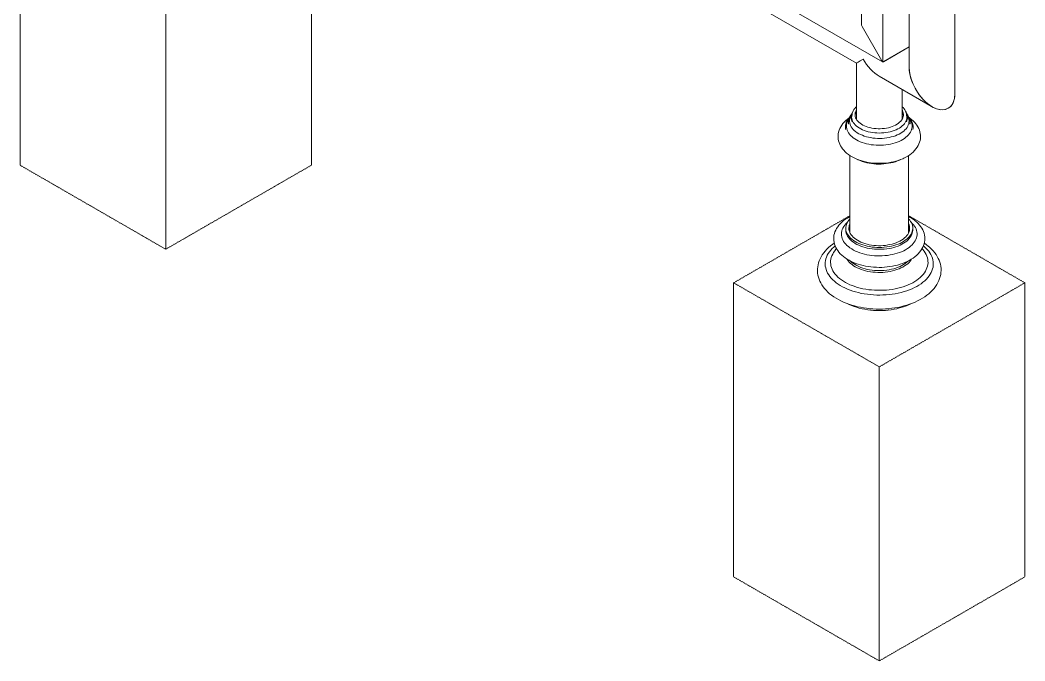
# Model space of a CAD drawing. Header units: millimetres. Extents: x -342 to 7090, y 907 to 6051.
# Drawn here: x 5027 to 7090, y 1930 to 3247 of the extents above; entities that cross this region are included whole.
import ezdxf

# ---------------------------------------------------------------- set-up
doc = ezdxf.new("R2010")
doc.units = ezdxf.units.MM
doc.linetypes.add('HIDDEN', pattern=[1.905, 1.27, -0.635])
doc.layers.add('ZANO_R', color=7, linetype='Continuous', lineweight=0)
doc.layers.add('ZANO_R_przerywana', color=7, linetype='HIDDEN', lineweight=0)

msp = doc.modelspace()

# ---------------------------------------------------------------- linework, layer by layer
at = {"layer": 'ZANO_R'}
for p, q in [((6754.9, 4610), (6754.9, 3236.3)), ((6798.4, 4575.6), (6798.4, 3161.6)), ((6852.5, 4564.2), (6852.5, 3150.2)), ((6946.4, 3096), (6946.4, 4553.8)), ((5201, 4082.9), (6797.7, 3161.1)), ((5326.1, 3977.1), (6744.1, 3158.5)), ((6755.7, 3233.5), (6796.5, 3162.8)), ((6852.5, 3191.7), (6799.4, 3161.1)), ((6852.5, 3191.7), (6800.6, 3161.8)), ((6744.1, 3158.5), (6744.1, 3043.1)), ((6791.1, 3131.4), (6899.4, 3068.8)), ((6838.1, 3043.1), (6838.1, 3104.3)), ((6727.9, 3037.3), (6727.9, 3033.8)), ((6727.9, 3033.7), (6727.9, 3033.8)), ((6733.2, 3046.8), (6733.2, 3043.8)), ((6735, 3050.7), (6735, 3050.3)), ((6847.1, 3050.3), (6847.1, 3050.7)), ((6847.1, 3050.7), (6847.1, 3050.4)), ((6848.9, 3043.8), (6848.9, 3046.8)), ((6854.2, 3033.8), (6854.2, 3037.3)), ((6721.6, 3026.9), (6721.6, 3026.8)), ((6860.6, 3026.8), (6860.6, 3026.9)), ((6730.8, 2968.5), (6730.8, 2810.1)), ((6851.3, 2810.1), (6851.3, 2968.5)), ((6722.4, 2819.3), (6722.4, 2815.5)), ((6859.8, 2815.5), (6859.8, 2819.3))]:
    msp.add_line(p, q, dxfattribs=at)
at = {"layer": 'ZANO_R', "flags": 128}
for points in [[(6825.5, 3021.5), (6821.7, 3020), (6817.7, 3018.7), (6813.5, 3017.5), (6809.2, 3016.6), (6804.7, 3015.8), (6800.2, 3015.3), (6795.6, 3014.9), (6790.9, 3014.8), (6786.3, 3015), (6781.7, 3015.3), (6777.2, 3015.8), (6772.7, 3016.6), (6768.4, 3017.6), (6764.2, 3018.7), (6760.2, 3020.1), (6756.4, 3021.6), (6752.9, 3023.4), (6749.6, 3025.2), (6746.6, 3027.3), (6743.8, 3029.4), (6741.4, 3031.7), (6739.3, 3034.1), (6737.6, 3036.6), (6736.2, 3039.1), (6735.2, 3041.7), (6734.5, 3044.4), (6734.3, 3047.1), (6734.4, 3049.7), (6734.8, 3052.4), (6735.4, 3054.2)], [(6744.1, 3068.8), (6743, 3067.8), (6740.9, 3065.5), (6739.1, 3063.2), (6737.6, 3060.7), (6736.5, 3058.2), (6735.7, 3055.6), (6735.2, 3053), (6735, 3050.4), (6735.1, 3049.9)], [(6736.3, 3057.7), (6735.7, 3056.6), (6735.2, 3055.7)], [(6821.1, 3029.6), (6817.6, 3028.1), (6813.8, 3026.9), (6809.9, 3025.8), (6805.8, 3025), (6801.6, 3024.4), (6797.3, 3023.9), (6793, 3023.7), (6788.7, 3023.7), (6784.4, 3024), (6780.1, 3024.4), (6775.9, 3025.1), (6771.9, 3025.9), (6767.9, 3027), (6764.2, 3028.3), (6760.7, 3029.7), (6757.4, 3031.3), (6754.3, 3033.1), (6751.5, 3035), (6749.1, 3037.1), (6746.9, 3039.3), (6745.1, 3041.5), (6743.6, 3043.9), (6742.5, 3046.3), (6741.8, 3048.8), (6741.4, 3051.3), (6741.4, 3053.8), (6741.8, 3056.2), (6742.6, 3058.7), (6743.7, 3061.1), (6744.1, 3061.7)], [(6838.1, 3061.7), (6838.5, 3060.9), (6839.6, 3058.5), (6840.3, 3056), (6840.7, 3053.5), (6840.7, 3051), (6840.3, 3048.5), (6839.5, 3046.1), (6838.4, 3043.7), (6836.9, 3041.3), (6835, 3039), (6832.9, 3036.9), (6830.4, 3034.8), (6827.6, 3032.9), (6824.5, 3031.2), (6821.1, 3029.6)], [(6846.8, 3054.1), (6847.3, 3052.2), (6847.8, 3049.6), (6847.9, 3046.9), (6847.6, 3044.2), (6846.9, 3041.6), (6845.9, 3039), (6844.5, 3036.4), (6842.7, 3033.9), (6840.6, 3031.6), (6838.2, 3029.3), (6835.4, 3027.1), (6832.4, 3025.1), (6829, 3023.2), (6825.5, 3021.5)], [(6847.1, 3050.4), (6847, 3052.2), (6846.7, 3054.8), (6846, 3057.4), (6844.9, 3059.9), (6843.6, 3062.3), (6841.9, 3064.7), (6840, 3067), (6838.1, 3068.8)], [(6846.8, 3055.9), (6845.7, 3058), (6845.7, 3058)], [(6729.5, 3046.1), (6729.3, 3045.9), (6725.6, 3043.2), (6722.2, 3040.4), (6719.1, 3037.3), (6716.3, 3034.1), (6713.9, 3030.8), (6711.8, 3027.4), (6710, 3023.9), (6708.6, 3020.4), (6707.6, 3016.8), (6706.9, 3013.2), (6706.5, 3009.6), (6706.5, 3006), (6706.9, 3002.5), (6707.5, 2999), (6708.5, 2995.5), (6709.8, 2992.1), (6711.4, 2988.8), (6713.3, 2985.5), (6715.5, 2982.3), (6718.1, 2979.3), (6721, 2976.3), (6724.1, 2973.5), (6727.6, 2970.8), (6731.3, 2968.2), (6735.2, 2965.8), (6739.4, 2963.6), (6743.8, 2961.6), (6748.4, 2959.8), (6753.1, 2958.2), (6758, 2956.8), (6763, 2955.5), (6768.1, 2954.5), (6773.2, 2953.7), (6778.5, 2953.1), (6783.7, 2952.7), (6789, 2952.6), (6794.3, 2952.6), (6799.6, 2952.8), (6804.9, 2953.2), (6810.1, 2953.9), (6815.3, 2954.7), (6820.3, 2955.8), (6825.3, 2957.1), (6830.1, 2958.5), (6834.8, 2960.2), (6839.2, 2962)], [(6831.9, 2997.7), (6827.7, 2996), (6823.4, 2994.5), (6818.9, 2993.2), (6814.2, 2992.1), (6809.5, 2991.2), (6804.6, 2990.5), (6799.6, 2990.1), (6794.6, 2989.8), (6789.5, 2989.8), (6784.5, 2989.9), (6779.5, 2990.3), (6774.6, 2990.9), (6769.7, 2991.8), (6765, 2992.8), (6760.5, 2994), (6756.1, 2995.4), (6751.8, 2997), (6747.9, 2998.8), (6744.1, 3000.7), (6740.6, 3002.9), (6737.4, 3005.1), (6734.5, 3007.5), (6732, 3010), (6729.7, 3012.6), (6727.8, 3015.3), (6726.2, 3018), (6725, 3020.9), (6724.2, 3023.7), (6723.8, 3026.6), (6723.7, 3029.5), (6724, 3032.4), (6724.7, 3035.3), (6725.7, 3038.2), (6727.1, 3041), (6728.5, 3043.1)], [(6828, 3011), (6824.1, 3009.4), (6820, 3008), (6815.7, 3006.8), (6811.2, 3005.7), (6806.6, 3004.9), (6801.9, 3004.3), (6797.2, 3003.9), (6792.4, 3003.8), (6787.6, 3003.8), (6782.9, 3004.1), (6778.1, 3004.6), (6773.5, 3005.3), (6769, 3006.2), (6764.6, 3007.3), (6760.3, 3008.6), (6756.3, 3010.1), (6752.5, 3011.7), (6748.9, 3013.5), (6745.5, 3015.5), (6742.5, 3017.7), (6739.7, 3019.9), (6737.3, 3022.3), (6735.2, 3024.8), (6733.4, 3027.4), (6732, 3030), (6731, 3032.7), (6730.3, 3035.5), (6730, 3038.2), (6730.1, 3041), (6730.6, 3043.8), (6731.4, 3046.5), (6732.6, 3049.2), (6733.7, 3051)], [(6735.1, 3050), (6735.1, 3050.1), (6735, 3050.7)], [(6848.5, 3051), (6848.7, 3050.6), (6850.1, 3048), (6851.1, 3045.3), (6851.8, 3042.6), (6852.1, 3039.8), (6852, 3037), (6851.6, 3034.3), (6850.7, 3031.5), (6849.5, 3028.9), (6848, 3026.2), (6846.1, 3023.7), (6843.8, 3021.3), (6841.2, 3018.9), (6838.3, 3016.7), (6835.2, 3014.6), (6831.7, 3012.7), (6828, 3011)], [(6853.6, 3043.2), (6854.3, 3042), (6855.9, 3039.3), (6857.1, 3036.4), (6857.9, 3033.6), (6858.4, 3030.7), (6858.4, 3027.8), (6858.1, 3024.9), (6857.5, 3022), (6856.4, 3019.1), (6855, 3016.3), (6853.2, 3013.6), (6851.1, 3011), (6848.6, 3008.4), (6845.9, 3006), (6842.8, 3003.7), (6839.4, 3001.6), (6835.8, 2999.5), (6831.9, 2997.7)], [(6839.2, 2962), (6841.6, 2963.1), (6845.9, 2965.3), (6849.9, 2967.6), (6853.8, 2970.2), (6857.4, 2972.9), (6860.7, 2975.8), (6863.7, 2978.9), (6866.4, 2982.1), (6868.8, 2985.5), (6870.8, 2988.9), (6872.5, 2992.4), (6873.8, 2996), (6874.7, 2999.5), (6875.4, 3003.1), (6875.6, 3006.7), (6875.5, 3010.3), (6875.1, 3013.8), (6874.4, 3017.3), (6873.4, 3020.8), (6872, 3024.2), (6870.3, 3027.5), (6868.3, 3030.7), (6866, 3033.9), (6863.4, 3036.9), (6860.4, 3039.9), (6857.2, 3042.7), (6853.7, 3045.3), (6852.6, 3046.1)], [(6835.2, 2960.3), (6832.7, 2959.1), (6828.5, 2957.4), (6824.2, 2955.9), (6819.6, 2954.6), (6814.9, 2953.5), (6810.1, 2952.6), (6805.2, 2951.9), (6800.2, 2951.4), (6795.1, 2951.1), (6790, 2951), (6785, 2951.2), (6779.9, 2951.5), (6775, 2952.1), (6770.1, 2952.9), (6765.3, 2953.9), (6760.7, 2955.1), (6756.2, 2956.5), (6751.9, 2958.1), (6747.9, 2959.8), (6746.8, 2960.4)], [(6730.8, 2843.2), (6729.8, 2842.6), (6725.6, 2840.2), (6721.6, 2837.6), (6717.8, 2834.9), (6714.4, 2832), (6711.2, 2828.9), (6708.3, 2825.7), (6705.8, 2822.4), (6703.5, 2819), (6701.7, 2815.5), (6700.1, 2812), (6699, 2808.4), (6698.1, 2804.7), (6697.7, 2801.1), (6697.5, 2797.5), (6697.7, 2793.9), (6698.2, 2790.3), (6699.1, 2786.8), (6700.3, 2783.3), (6701.7, 2779.9), (6703.6, 2776.5), (6705.7, 2773.2), (6708.1, 2770), (6710.9, 2766.9), (6714, 2763.9), (6717.3, 2761), (6721, 2758.3), (6724.9, 2755.7), (6729, 2753.3), (6733.4, 2751.1), (6737.9, 2749), (6742.7, 2747.1), (6747.6, 2745.4), (6752.7, 2743.9), (6757.8, 2742.6), (6763.1, 2741.5), (6768.5, 2740.5), (6774, 2739.8), (6779.5, 2739.3), (6785.1, 2739), (6790.7, 2738.9), (6796.2, 2738.9), (6801.8, 2739.2), (6807.3, 2739.7), (6812.8, 2740.4), (6818.2, 2741.3), (6823.5, 2742.4), (6828.7, 2743.7), (6833.8, 2745.2), (6838.7, 2746.8), (6843.5, 2748.7), (6848.1, 2750.7), (6852.5, 2753), (6856.7, 2755.4), (6860.7, 2758), (6864.4, 2760.7), (6867.9, 2763.6), (6871, 2766.7), (6873.9, 2769.9), (6876.4, 2773.2), (6878.6, 2776.6), (6880.5, 2780.1), (6882, 2783.7), (6883.2, 2787.3), (6884, 2790.9), (6884.5, 2794.5), (6884.6, 2798.1), (6884.4, 2801.7), (6883.9, 2805.3), (6883, 2808.8), (6881.8, 2812.3), (6880.3, 2815.8), (6878.5, 2819.1), (6876.4, 2822.4), (6873.9, 2825.6), (6871.1, 2828.7), (6868.1, 2831.7), (6864.7, 2834.6), (6863.3, 2835.7), (6863.3, 2835.7)], [(6725.6, 2831.4), (6725.2, 2831), (6722.5, 2828.3), (6720.1, 2825.5), (6718.1, 2822.7), (6716.5, 2819.7), (6715.2, 2816.7), (6714.2, 2813.7), (6713.6, 2810.6), (6713.4, 2807.5), (6713.6, 2804.4), (6714.1, 2801.3), (6715, 2798.3), (6716.2, 2795.3), (6717.8, 2792.3), (6719.8, 2789.4), (6722.1, 2786.6), (6724.7, 2784), (6727.7, 2781.4), (6730.9, 2778.9), (6734.5, 2776.6), (6738.3, 2774.4), (6742.3, 2772.4), (6746.6, 2770.5), (6751.1, 2768.8), (6755.8, 2767.3), (6760.6, 2766), (6765.6, 2764.9), (6770.8, 2764), (6776, 2763.3), (6781.3, 2762.8), (6786.6, 2762.5), (6792, 2762.4), (6797.3, 2762.6), (6802.7, 2762.9), (6807.9, 2763.5), (6813.1, 2764.3), (6818.2, 2765.3), (6823.2, 2766.4), (6828, 2767.8), (6832.6, 2769.4), (6837, 2771.1), (6841.2, 2773), (6845.2, 2775.1), (6848.9, 2777.3), (6852.4, 2779.7), (6855.5, 2782.2), (6858.3, 2784.9), (6860.9, 2787.6), (6863, 2790.4), (6864.9, 2793.3), (6866.4, 2796.3), (6867.5, 2799.3), (6868.3, 2802.4), (6868.7, 2805.5), (6868.7, 2808.6), (6868.4, 2811.7), (6867.6, 2814.7), (6866.6, 2817.8), (6865.1, 2820.7), (6863.4, 2823.7), (6861.2, 2826.5), (6858.8, 2829.2), (6856.5, 2831.4)], [(6730.8, 2838.4), (6730.6, 2838.2), (6728.4, 2835.6), (6726.5, 2832.9), (6724.9, 2830.1), (6723.7, 2827.2), (6722.9, 2824.3), (6722.5, 2821.4), (6722.4, 2818.5), (6722.7, 2815.5), (6723.3, 2812.6), (6724.4, 2809.8), (6725.8, 2807), (6727.6, 2804.2), (6729.7, 2801.5), (6732.1, 2799), (6734.9, 2796.5), (6738, 2794.2), (6741.3, 2792), (6745, 2789.9), (6748.9, 2788.1), (6753, 2786.3), (6757.3, 2784.8), (6761.8, 2783.5), (6766.5, 2782.3), (6771.3, 2781.4), (6776.2, 2780.6), (6781.2, 2780.1), (6786.2, 2779.8), (6791.3, 2779.7), (6796.4, 2779.8), (6801.4, 2780.1), (6806.4, 2780.7), (6811.3, 2781.4), (6816.1, 2782.4), (6820.8, 2783.6), (6825.3, 2784.9), (6829.6, 2786.5), (6833.7, 2788.2), (6837.5, 2790.1), (6841.1, 2792.2), (6844.5, 2794.4), (6847.5, 2796.7), (6850.3, 2799.2), (6852.7, 2801.8), (6854.8, 2804.5), (6856.5, 2807.2), (6857.9, 2810.1), (6858.9, 2812.9), (6859.5, 2815.8), (6859.8, 2818.8), (6859.7, 2821.7), (6859.2, 2824.6), (6858.3, 2827.5), (6857.1, 2830.3), (6855.5, 2833.1), (6853.6, 2835.8), (6851.3, 2838.4)], [(6730.8, 2828.6), (6730.5, 2828), (6729.5, 2825.2), (6728.9, 2822.5), (6728.7, 2819.7), (6728.8, 2816.9), (6729.4, 2814.1), (6730.3, 2811.4), (6731.5, 2808.7), (6733.1, 2806), (6735.1, 2803.5), (6737.4, 2801), (6740, 2798.7), (6742.9, 2796.5), (6746.2, 2794.4), (6749.6, 2792.4), (6753.4, 2790.7), (6757.3, 2789.1), (6761.5, 2787.6), (6765.9, 2786.4), (6770.4, 2785.4), (6775, 2784.6), (6779.7, 2783.9), (6784.5, 2783.5), (6789.3, 2783.4), (6794.1, 2783.4), (6799, 2783.6), (6803.7, 2784.1), (6808.4, 2784.8), (6813, 2785.6), (6817.5, 2786.7), (6821.8, 2788), (6825.9, 2789.5), (6829.8, 2791.1), (6833.5, 2792.9), (6836.9, 2794.9), (6840, 2797), (6842.9, 2799.3), (6845.4, 2801.7), (6847.6, 2804.2), (6849.5, 2806.7), (6851, 2809.4), (6852.2, 2812.1), (6852.9, 2814.8), (6853.4, 2817.6), (6853.4, 2820.4), (6853.1, 2823.2), (6852.4, 2826), (6851.3, 2828.6)], [(6722.4, 2815.5), (6722.4, 2814.7), (6722.7, 2811.7), (6723.3, 2808.8), (6724.4, 2806), (6725.8, 2803.1), (6727.6, 2800.4), (6729.7, 2797.7), (6732.1, 2795.2), (6734.9, 2792.7), (6738, 2790.4), (6741.3, 2788.2), (6745, 2786.1), (6748.9, 2784.2), (6753, 2782.5), (6757.3, 2781), (6761.8, 2779.6), (6766.5, 2778.5), (6771.3, 2777.6), (6776.2, 2776.8), (6781.2, 2776.3), (6786.2, 2776), (6791.3, 2775.9), (6796.4, 2776), (6801.4, 2776.3), (6806.4, 2776.9), (6811.3, 2777.6), (6816.1, 2778.6), (6820.8, 2779.8), (6825.3, 2781.1), (6829.6, 2782.7), (6833.7, 2784.4), (6837.5, 2786.3), (6841.1, 2788.4), (6844.5, 2790.6), (6847.5, 2792.9), (6850.3, 2795.4), (6852.7, 2798), (6854.8, 2800.7), (6856.5, 2803.4), (6857.9, 2806.2), (6858.9, 2809.1), (6859.5, 2812), (6859.8, 2814.9), (6859.8, 2815.5)], [(6698.7, 2788.4), (6695.4, 2786.2), (6691.2, 2782.9), (6687.1, 2779.5), (6683.4, 2776), (6680, 2772.3), (6676.9, 2768.5), (6674.1, 2764.6), (6671.7, 2760.6), (6669.6, 2756.5), (6667.8, 2752.4), (6666.4, 2748.2), (6665.4, 2744), (6664.6, 2739.8), (6664.3, 2735.5), (6664.2, 2731.3), (6664.5, 2727.1), (6665.2, 2723), (6666.1, 2718.9), (6667.4, 2714.8), (6669, 2710.8), (6671, 2706.8), (6673.2, 2702.9), (6675.8, 2699.1), (6678.7, 2695.3), (6681.9, 2691.7), (6685.4, 2688.2), (6689.2, 2684.8), (6693.3, 2681.5), (6697.7, 2678.4), (6702.3, 2675.4), (6707.1, 2672.6), (6712.2, 2670), (6717.5, 2667.5), (6723, 2665.3), (6728.6, 2663.2), (6734.4, 2661.3), (6740.3, 2659.6), (6746.4, 2658.1), (6752.5, 2656.8), (6758.8, 2655.7), (6765.1, 2654.7), (6771.5, 2654), (6778, 2653.5), (6784.5, 2653.2), (6791, 2653.1), (6797.5, 2653.2), (6803.9, 2653.5), (6810.4, 2654), (6816.8, 2654.7), (6823.1, 2655.6), (6829.4, 2656.7), (6835.6, 2658), (6841.6, 2659.5), (6847.6, 2661.2), (6853.4, 2663.1), (6859, 2665.2), (6864.5, 2667.5), (6869.8, 2669.9), (6874.9, 2672.5), (6879.8, 2675.3), (6884.4, 2678.3), (6888.8, 2681.5), (6893, 2684.8), (6896.9, 2688.3), (6900.4, 2691.9), (6903.7, 2695.6), (6906.7, 2699.5), (6909.3, 2703.5), (6911.5, 2707.5), (6913.5, 2711.6), (6915, 2715.8), (6916.3, 2720), (6917.2, 2724.2), (6917.7, 2728.4), (6917.9, 2732.6), (6917.8, 2736.8), (6917.3, 2741), (6916.5, 2745.1), (6915.4, 2749.2), (6914, 2753.3), (6912.2, 2757.3), (6910.1, 2761.2), (6907.7, 2765.1), (6905, 2768.9), (6901.9, 2772.5), (6898.6, 2776.1), (6894.9, 2779.6), (6890.9, 2782.9), (6889, 2784.5), (6889, 2784.5)], [(6889, 2784.5), (6886.6, 2786.2), (6883.4, 2788.4)], [(6700.3, 2782.9), (6697.7, 2780.6), (6694.4, 2777.4), (6691.4, 2774.1), (6688.7, 2770.7), (6686.4, 2767.3), (6684.4, 2763.7), (6682.8, 2760.1), (6681.6, 2756.4), (6680.7, 2752.8), (6680.2, 2749), (6680.1, 2745.3), (6680.3, 2741.6), (6681, 2737.9), (6682, 2734.2), (6683.3, 2730.6), (6685.1, 2727), (6687.2, 2723.4), (6689.6, 2720), (6692.4, 2716.6), (6695.5, 2713.4), (6699, 2710.2), (6702.7, 2707.2), (6706.8, 2704.3), (6711.1, 2701.5), (6715.7, 2698.9), (6720.6, 2696.5), (6725.7, 2694.2), (6731.1, 2692.1), (6736.6, 2690.2), (6742.3, 2688.4), (6748.2, 2686.9), (6754.2, 2685.5), (6760.3, 2684.4), (6766.6, 2683.5), (6772.9, 2682.8), (6779.3, 2682.3), (6785.8, 2682), (6792.2, 2681.9), (6798.7, 2682.1), (6805.1, 2682.4), (6811.5, 2683), (6817.8, 2683.8), (6824, 2684.8), (6830.1, 2686), (6836.1, 2687.4), (6841.9, 2689), (6847.6, 2690.8), (6853, 2692.8), (6858.3, 2695), (6863.3, 2697.3), (6868.1, 2699.8), (6872.6, 2702.5), (6876.8, 2705.3), (6880.8, 2708.3), (6884.4, 2711.3), (6887.8, 2714.5), (6890.8, 2717.8), (6893.4, 2721.2), (6895.8, 2724.7), (6897.7, 2728.3), (6899.3, 2731.9), (6900.6, 2735.5), (6901.4, 2739.2), (6901.9, 2742.9), (6902, 2746.7), (6901.8, 2750.4), (6901.2, 2754.1), (6900.2, 2757.8), (6898.8, 2761.4), (6897.1, 2765), (6895, 2768.5), (6892.5, 2772), (6889.7, 2775.3), (6886.6, 2778.6), (6883.2, 2781.7), (6881.7, 2782.9)], [(6703.2, 2777), (6702.2, 2776), (6699.6, 2772.8), (6697.3, 2769.5), (6695.4, 2766.2), (6693.8, 2762.8), (6692.5, 2759.4), (6691.7, 2755.9), (6691.2, 2752.4), (6691, 2748.8), (6691.3, 2745.3), (6691.9, 2741.8), (6692.9, 2738.3), (6694.2, 2734.9), (6696, 2731.5), (6698, 2728.2), (6700.4, 2725), (6703.2, 2721.8), (6706.3, 2718.8), (6709.6, 2715.9), (6713.3, 2713.1), (6717.3, 2710.4), (6721.6, 2707.9), (6726.1, 2705.5), (6730.9, 2703.3), (6735.8, 2701.3), (6741, 2699.4), (6746.4, 2697.7), (6751.9, 2696.3), (6757.6, 2695), (6763.4, 2693.9), (6769.3, 2693), (6775.3, 2692.4), (6781.4, 2691.9), (6787.5, 2691.7), (6793.6, 2691.7), (6799.7, 2691.9), (6805.7, 2692.3), (6811.7, 2692.9), (6817.7, 2693.7), (6823.5, 2694.8), (6829.2, 2696), (6834.8, 2697.5), (6840.2, 2699.1), (6845.4, 2700.9), (6850.4, 2702.9), (6855.2, 2705.1), (6859.8, 2707.4), (6864.1, 2709.9), (6868.1, 2712.6), (6871.9, 2715.4), (6875.3, 2718.3), (6878.4, 2721.3), (6881.2, 2724.4), (6883.7, 2727.6), (6885.8, 2730.9), (6887.6, 2734.3), (6889, 2737.7), (6890.1, 2741.2), (6890.8, 2744.7), (6891.1, 2748.2), (6891, 2751.7), (6890.6, 2755.3), (6889.8, 2758.7), (6888.6, 2762.2), (6887.1, 2765.6), (6885.2, 2769), (6883, 2772.2), (6880.4, 2775.4), (6879, 2777)], [(6724.7, 2755.7), (6725.2, 2754.8), (6727.2, 2752), (6729.5, 2749.4), (6732.2, 2746.9), (6735.1, 2744.4), (6738.4, 2742.1), (6741.9, 2740), (6745.7, 2738), (6749.8, 2736.2), (6754, 2734.5), (6758.5, 2733.1), (6763.1, 2731.8), (6767.9, 2730.7), (6772.8, 2729.8), (6777.8, 2729.2), (6782.9, 2728.7), (6788, 2728.5), (6793.1, 2728.4), (6798.3, 2728.6), (6803.3, 2729.1), (6808.4, 2729.7), (6813.3, 2730.5), (6818.1, 2731.5), (6822.8, 2732.8), (6827.3, 2734.2), (6831.6, 2735.8), (6835.6, 2737.6), (6839.5, 2739.6), (6843.1, 2741.7), (6846.4, 2744), (6849.4, 2746.4), (6852.1, 2748.9), (6854.5, 2751.5), (6856.5, 2754.2), (6857.5, 2755.8)], [(6731.9, 2751.7), (6732.1, 2751.5), (6734.9, 2749), (6738, 2746.7), (6741.3, 2744.5), (6745, 2742.5), (6748.9, 2740.6), (6753, 2738.9), (6757.3, 2737.3), (6761.8, 2736), (6766.5, 2734.8), (6771.3, 2733.9), (6776.2, 2733.1), (6781.2, 2732.6), (6786.2, 2732.3), (6791.3, 2732.2), (6796.4, 2732.3), (6801.4, 2732.7), (6806.4, 2733.2), (6811.3, 2734), (6816.1, 2734.9), (6820.8, 2736.1), (6825.3, 2737.5), (6829.6, 2739), (6833.7, 2740.7), (6837.5, 2742.6), (6841.1, 2744.7), (6844.5, 2746.9), (6847.5, 2749.3), (6850.3, 2751.7), (6850.3, 2751.8)], [(6727.5, 2663.4), (6729.4, 2662.6), (6734.3, 2660.5), (6739.3, 2658.5), (6744.6, 2656.8), (6750.1, 2655.2), (6755.7, 2653.9), (6761.4, 2652.7), (6767.3, 2651.8), (6773.3, 2651), (6779.3, 2650.5), (6785.3, 2650.2), (6791.4, 2650.1), (6797.5, 2650.2), (6803.6, 2650.5), (6809.6, 2651.1), (6815.5, 2651.9), (6821.4, 2652.8), (6827.1, 2654), (6832.7, 2655.4), (6838.1, 2657), (6843.4, 2658.7), (6848.5, 2660.7), (6853.3, 2662.8), (6855.6, 2663.9)]]:
    msp.add_lwpolyline(points, dxfattribs=at)
at = {"layer": 'ZANO_R'}
for centre, radius, start, end in [((6753.4, 3036.9), 25.4, 136.5969, 168.4179), ((6753.3, 3046.8), 20.1, 154.6332, 206.0937), ((6760.2, 3048), 18.9, 148.7555, 172.67), ((6822, 3048.1), 18.8, 7.2901, 31.2862), ((6828.8, 3046.8), 20.1, 334.1521, 26.073), ((6829, 3037), 25.2, 11.626, 43.1123), ((6750.3, 3026.1), 28.8, 135.3933, 167.6881), ((6749.2, 3037.3), 21.2, 167.8516, 191.9608), ((6831.4, 3026), 29.2, 12.4697, 44.3778), ((6833, 3037.3), 21.2, 347.5334, 12.1778), ((6745, 3026.9), 23.5, 167.5881, 191.843), ((6837.2, 3026.9), 23.4, 348.6462, 12.4908), ((6816.4, 2774), 77.5, 52.7454, 63.1962), ((6751.2, 2815.1), 22.5, 154.8625, 174.248), ((6740.6, 2815.8), 11.8, 145.4344, 175.2567), ((6831.1, 2815.1), 22.4, 5.6963, 25.1946), ((6841.2, 2815.7), 12.2, 8.6544, 34.1207)]:
    msp.add_arc(centre, radius, start, end, dxfattribs=at)
for centre, major_axis, ratio, start_param, end_param in [((6757.7, 3234.6), (-2.02, 3.5), 0.577335, 0.785358, 1.570756), ((6791.1, 3185.7), (47, 27.1), 0.00007, 2.356154, 3.141633), ((6791.1, 3185.7), (-33.2, 57.5), 0.577335, 1.570756, 2.356235), ((6798.5, 3164), (-0.14, 3.08), 0.716659, 1.927381, 3.498177), ((6798.5, 3164), (2.6, -1.66), 0.716629, 4.35565, 5.926446), ((6899.4, 3123.1), (-33.2, 57.5), 0.577335, 0.785358, 3.141552), ((6899.4, 3123.1), (-33.2, 57.5), 0.577335, 0.785358, 3.92695), ((6899.4, 3123.1), (-33.2, 57.5), 0.577335, 3.141552, 3.92695)]:
    msp.add_ellipse(centre, major_axis=major_axis, ratio=ratio, start_param=start_param, end_param=end_param, dxfattribs=at)
at = {"layer": 'ZANO_R_przerywana'}
for p, q in [((5027.1, 3552.9), (5027.1, 2948.7)), ((5625.1, 3552.9), (5625.1, 2948.7)), ((5326.1, 3380.3), (5326.1, 2776.1)), ((5027.1, 2948.7), (5326.1, 2776.1)), ((5326.1, 2776.1), (5625.1, 2948.7)), ((6730.8, 2845), (6492.1, 2707.1)), ((7090, 2707.1), (6851.3, 2845)), ((6492.1, 2707.1), (6791.1, 2534.5)), ((6492.1, 2707.1), (6492.1, 2103)), ((6791.1, 2534.5), (7090, 2707.1)), ((7090, 2707.1), (7090, 2103)), ((6791.1, 2534.5), (6791.1, 1930.4)), ((6492.1, 2103), (6791.1, 1930.4)), ((6791.1, 1930.4), (7090, 2103))]:
    msp.add_line(p, q, dxfattribs=at)

doc.saveas('drawing.dxf')
